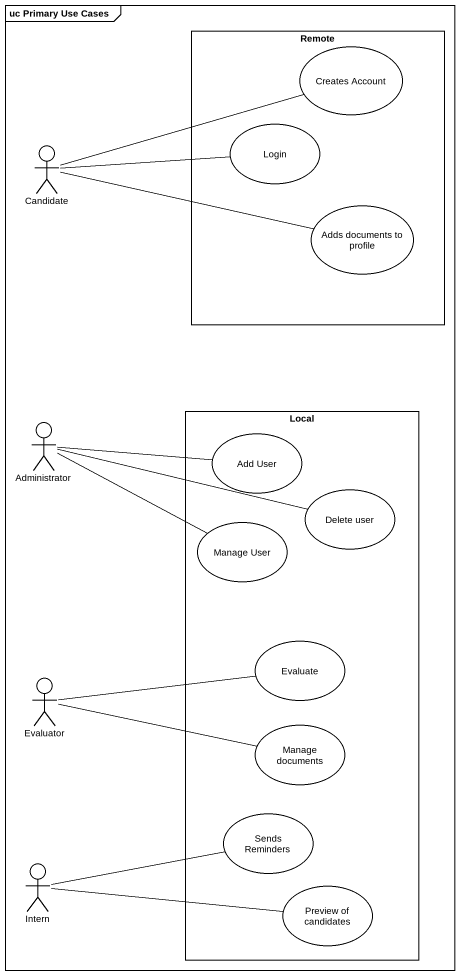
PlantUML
@startuml
mainframe uc Primary Use Cases
rectangle Remote {
  usecase "Creates Account" as Creates_Account
  usecase Login
  usecase "Adds documents to profile" as Adds_documents_to_profile
}
actor Candidate
rectangle Local {
  usecase "Add User" as Add_User
  usecase "Delete user" as Delete_user
  usecase "Manage User" as Manage_User
  usecase Evaluate
  usecase "Manage documents" as Manage_documents
  usecase "Sends Reminders" as Sends_Reminders
  usecase "Preview of candidates" as Preview_of_candidates
}
actor Administrator
actor Evaluator
actor Intern
Candidate -right- Creates_Account
Candidate -right- Login
Candidate -right- Adds_documents_to_profile
Administrator -right- Add_User
Administrator -right- Delete_user
Administrator -right- Manage_User
Evaluator -right- Evaluate
Evaluator -right- Manage_documents
Intern -right- Sends_Reminders
Intern -right- Preview_of_candidates
@enduml
